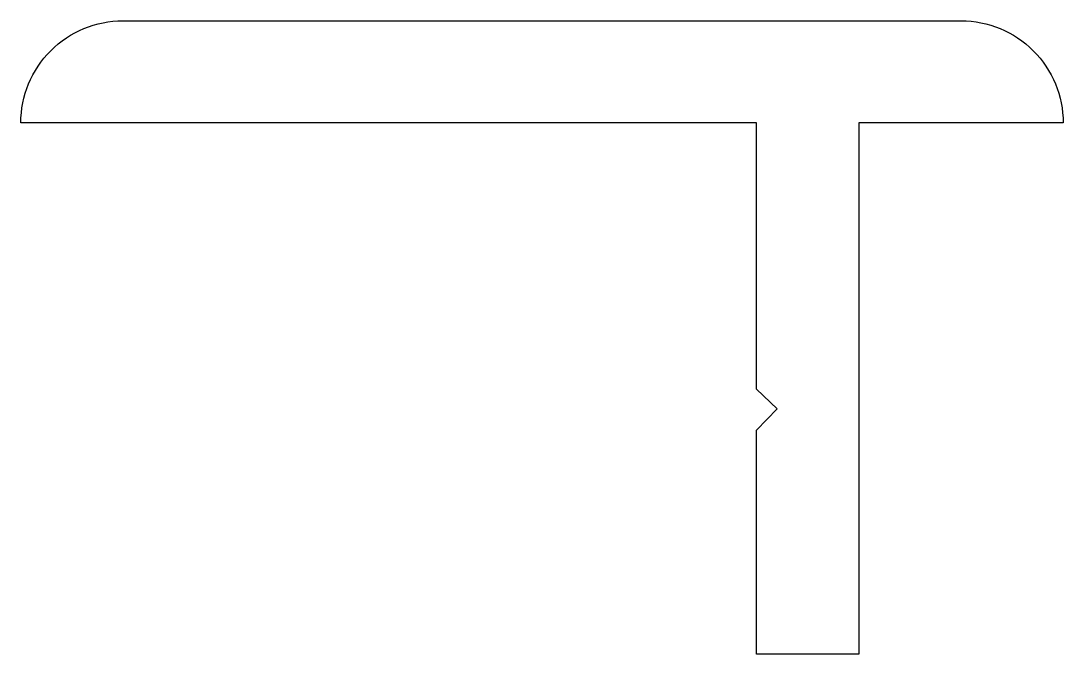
# Model space of a CAD drawing. Extents: x 229.4 to 254.9, y 300.4 to 315.9.
import ezdxf

# ---------------------------------------------------------------- set-up
doc = ezdxf.new("R2010")
doc.units = 0
doc.layers.get('0').update_dxf_attribs({"linetype": 'CONTINUOUS'})

msp = doc.modelspace()

# ---------------------------------------------------------------- linework, layer by layer
msp.add_lwpolyline([(247.361, 300.421), (247.361, 305.902), (247.861, 306.421), (247.361, 306.905), (247.361, 313.421), (229.361, 313.421), (229.361, 313.421, -0.414214), (231.861, 315.921), (252.361, 315.921, -0.414214), (254.861, 313.421), (249.861, 313.421), (249.861, 300.421)], format="xyb", close=True)

doc.saveas('drawing.dxf')
